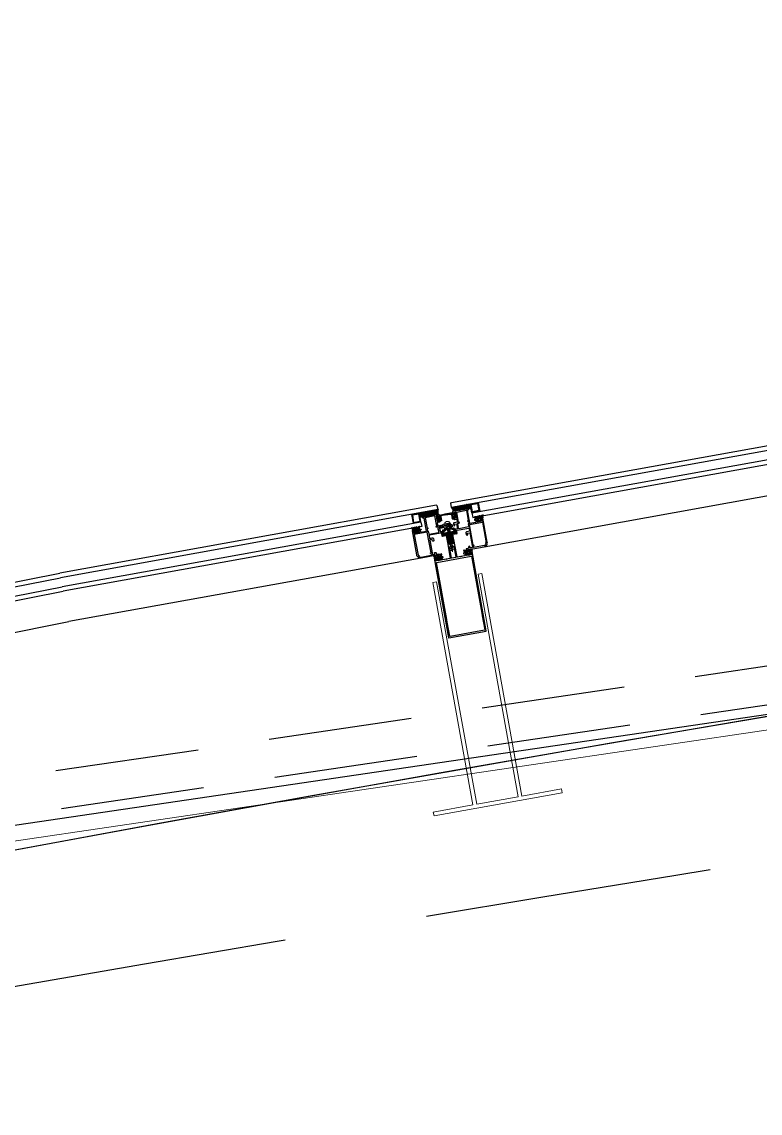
# Model space of a CAD drawing. Header units: millimetres. Extents: x 62878 to 70819, y -67946 to -61850.
# Drawn here: x 64661.7 to 64758.1, y -62025.9 to -61883.5 of the extents above; entities that cross this region are included whole.
import ezdxf

# ---------------------------------------------------------------- set-up
doc = ezdxf.new("R2010")
doc.units = ezdxf.units.MM
doc.linetypes.add('HIDDEN', pattern=[0.375, 0.25, -0.125])
doc.layers.add('alan hesabı1', color=7, linetype='Continuous', plot=False)
for name, color, linetype, lineweight in [('BA DÖŞ.-yeni', 11, 'Continuous', 30), ('Dog_dos_yeni', 63, 'Continuous', 5), ('DOGRAMA', 171, 'Continuous', 0), ('DUV.ALÇ.-yeni', 20, 'Continuous', 25), ('GOR-2', 152, 'Continuous', 20)]:
    doc.layers.add(name, color=color, linetype=linetype, lineweight=lineweight)
pattern_1 = [(325.21586, (64611.24803, -61980.35732), (-0.09056469, -0.13038251), [])]
pattern_2 = [(235.21586, (64827.69475, -61941.35054), (0.13038251, -0.09056469), [])]

# ---------------------------------------------------------------- blocks, each defined once
blk = doc.blocks.new('a2we')
at = {"lineweight": 5, "ltscale": 0.5}
for p, q in [((-198.1, -420.1), (-197.1, -419.7)), ((-194.9, -421.4), (-198.1, -420.1)), ((-193.9, -421), (-198.1, -420.1)), ((-198.1, -422.7), (-197.1, -422.3)), ((-194.9, -424), (-198.1, -422.7)), ((-193.9, -423.6), (-198.1, -422.7)), ((-198.1, -425.2), (-197.1, -424.9)), ((-194.9, -426.5), (-198.1, -425.2)), ((-193.9, -426.1), (-198.1, -425.2)), ((-198.1, -427.7), (-197.1, -427.3)), ((-197.6, -417.6), (-196.6, -417.2)), ((-194.2, -418.3), (-197.6, -417.6)), ((-195.2, -418.6), (-197.6, -417.6)), ((-196.9, -417.9), (-197.1, -418.3)), ((-197.1, -419.7), (-197.1, -418.4)), ((-197.1, -419.7), (-193.9, -421)), ((-197.1, -419.7), (-193.9, -421)), ((-197.1, -422.3), (-197.1, -420.5)), ((-197.1, -422.3), (-193.9, -423.6)), ((-197.1, -422.3), (-193.9, -423.6)), ((-197.1, -424.9), (-197.1, -423.1)), ((-197.1, -424.9), (-193.9, -426.1)), ((-197.1, -424.9), (-193.9, -426.1)), ((-197.1, -427.3), (-197.1, -425.6)), ((-197.1, -427.3), (-193.9, -428.6)), ((-197.1, -427.3), (-193.9, -428.6)), ((-196, -415.3), (-196.6, -417.2)), ((-196.6, -417.2), (-194.2, -418.3)), ((-196, -415.3), (-195.5, -417.7)), ((-194.2, -418.3), (-195.2, -418.6)), ((-195.2, -418.6), (-194.9, -419.3)), ((-194.9, -420.6), (-194.9, -419.4)), ((-193.9, -421), (-194.9, -421.4)), ((-194.9, -423.2), (-194.9, -421.4)), ((-193.9, -423.6), (-194.9, -424)), ((-194.9, -425.7), (-194.9, -424)), ((-193.9, -426.1), (-194.9, -426.5)), ((-194.9, -428.2), (-194.9, -426.5)), ((-194.9, -429), (-198.1, -427.7)), ((-193.9, -428.6), (-198.1, -427.7)), ((-198.1, -429.9), (-197.1, -429.6)), ((-194.9, -431.2), (-198.1, -429.9)), ((-193.9, -430.9), (-198.1, -429.9)), ((-198.1, -432.2), (-197.1, -431.8)), ((-194.9, -433.5), (-198.1, -432.2)), ((-193.9, -433.1), (-198.1, -432.2)), ((-198.1, -434.4), (-197.1, -434.1)), ((-194.9, -435.7), (-198.1, -434.4)), ((-193.9, -435.4), (-198.1, -434.4)), ((-198.1, -436.7), (-197.1, -436.4)), ((-194.9, -438), (-198.1, -436.7)), ((-193.9, -437.7), (-198.1, -436.7)), ((-198.1, -439), (-197.1, -438.7)), ((-194.9, -440.3), (-198.1, -439)), ((-193.9, -440), (-198.1, -439)), ((-198.1, -441.3), (-197.1, -441)), ((-194.9, -442.6), (-198.1, -441.3)), ((-193.9, -442.3), (-198.1, -441.3)), ((-197.1, -429.6), (-197.1, -428)), ((-197.1, -429.6), (-193.9, -430.9)), ((-197.1, -429.6), (-193.9, -430.9)), ((-197.1, -431.8), (-197.1, -430.3)), ((-197.1, -431.8), (-193.9, -433.1)), ((-197.1, -431.8), (-193.9, -433.1)), ((-197.1, -434.1), (-197.1, -432.5)), ((-197.1, -434.1), (-193.9, -435.4)), ((-197.1, -434.1), (-193.9, -435.4)), ((-197.1, -436.4), (-197.1, -434.8)), ((-197.1, -436.4), (-193.9, -437.7)), ((-197.1, -436.4), (-193.9, -437.7)), ((-197.1, -438.7), (-197.1, -437.1)), ((-197.1, -438.7), (-193.9, -440)), ((-197.1, -438.7), (-193.9, -440)), ((-197.1, -441), (-197.1, -439.4)), ((-197.1, -441), (-193.9, -442.3)), ((-193.9, -428.6), (-194.9, -429)), ((-194.9, -430.5), (-194.9, -429)), ((-193.9, -430.9), (-194.9, -431.2)), ((-194.9, -432.7), (-194.9, -431.2)), ((-193.9, -433.1), (-194.9, -433.5)), ((-194.9, -435), (-194.9, -433.5)), ((-193.9, -435.4), (-194.9, -435.7)), ((-194.9, -437.3), (-194.9, -435.7)), ((-193.9, -437.7), (-194.9, -438)), ((-194.9, -439.6), (-194.9, -438)), ((-193.9, -440), (-194.9, -440.3)), ((-194.9, -441.8), (-194.9, -440.3)), ((-192.8, -453.3), (-199.2, -453.3)), ((-199.2, -454.6), (-199.2, -453.3)), ((-198.1, -443.6), (-197.1, -443.3)), ((-194.9, -444.9), (-198.1, -443.6)), ((-193.9, -444.6), (-198.1, -443.6)), ((-198.1, -445.9), (-197.1, -445.6)), ((-193.9, -446.9), (-198.1, -445.9)), ((-194.9, -447.2), (-198.1, -445.9)), ((-197.1, -447.9), (-198.1, -448.2)), ((-194.9, -449.5), (-198.1, -448.2)), ((-198.1, -448.2), (-193.9, -449.2)), ((-198.1, -450.5), (-197.1, -450.2)), ((-194.9, -451.8), (-198.1, -450.5)), ((-193.9, -451.5), (-198.1, -450.5)), ((-197.1, -443.3), (-197.1, -441.7)), ((-197.1, -443.3), (-193.9, -444.6)), ((-197.1, -445.6), (-197.1, -444)), ((-197.1, -445.6), (-193.9, -446.9)), ((-197.1, -445.6), (-193.9, -446.9)), ((-197.1, -447.9), (-197.1, -446.3)), ((-193.9, -449.2), (-197.1, -447.9)), ((-197.1, -450.2), (-197.1, -448.6)), ((-197.1, -450.2), (-193.9, -451.5)), ((-197.1, -453.3), (-197.1, -450.9)), ((-193.9, -442.3), (-194.9, -442.6)), ((-194.9, -444.1), (-194.9, -442.6)), ((-193.9, -444.6), (-194.9, -444.9)), ((-194.9, -446.4), (-194.9, -444.9)), ((-193.9, -446.9), (-194.9, -447.2)), ((-194.9, -448.7), (-194.9, -447.2)), ((-193.9, -449.2), (-194.9, -449.5)), ((-194.9, -451), (-194.9, -449.5)), ((-193.9, -451.5), (-194.9, -451.8)), ((-194.9, -453.3), (-194.9, -451.8)), ((-192.8, -454.6), (-192.8, -453.3))]:
    blk.add_line(p, q, dxfattribs=at)
blk.add_lwpolyline([(-196.5, -455.7), (-196.1, -455.4), (-195.9, -455.4), (-195.6, -455.7)], dxfattribs=at)
for centre, radius, start, end in [((-196.9, -418.4), 0.2, 155.3251, 180), ((-195.1, -419.4), 0.2, 0, 19.1116), ((-195.7, -449.5), 6.19, 234.7573, 262.4905), ((-196.4, -449.5), 6.19, 277.5095, 305.2427)]:
    blk.add_arc(centre, radius, start, end, dxfattribs=at)

msp = doc.modelspace()

# ---------------------------------------------------------------- hatches: boundary and pattern name
at = {"layer": 'DOGRAMA', "lineweight": -2}
h = msp.add_hatch(dxfattribs=at)
h.set_pattern_fill('AR-HBONE', color=256, scale=0.03, angle=680.4702, style=0)
h.set_pattern_definition([(235.21586, (64730.81543, -61981.47637), (0.0300985, -0.1670152), [0.36, -0.12]), (325.21586, (64730.74697, -61981.57492), (0.0300985, -0.1670152), [0.36, -0.12])])
h.paths.add_polyline_path([(64720.16, -61947), (64720.4, -61946.96), (64720.3, -61946.37), (64719.53, -61946.5), (64719.64, -61947.09)])
h = msp.add_hatch(dxfattribs=at)
h.set_pattern_fill('AR-HBONE', color=256, scale=0.03, angle=680.4702, style=0)
h.set_pattern_definition([(325.21586, (64716.04012, -61984.13909), (0.0300985, -0.1670152), [0.36, -0.12]), (235.21586, (64716.13868, -61984.20754), (0.0300985, -0.1670152), [0.36, -0.12])])
h.paths.add_polyline_path([(64713.99, -61948.11), (64713.75, -61948.16), (64713.64, -61947.57), (64714.4, -61947.43), (64714.51, -61948.02)])
h = msp.add_hatch(dxfattribs=at)
h.set_pattern_fill('ANSI31', color=256, scale=0.04, angle=680.4702, style=0)
h.set_pattern_definition([(235.21586, (64847.67293, -61937.75019), (0.10430601, -0.07245175), [])])
h.paths.add_polyline_path([(64714.78, -61947.94, -0.414214), (64714.81, -61947.97), (64716.09, -61947.73, -0.153231), (64716.08, -61947.13), (64714.68, -61947.38)])
h.paths.add_polyline_path([(64714.51, -61948.02), (64714.75, -61947.97, -0.414214), (64714.78, -61947.94), (64714.68, -61947.38), (64714.4, -61947.43)])
h = msp.add_hatch(dxfattribs=at)
h.set_pattern_fill('ANSI31', color=256, scale=0.05, angle=680.4702, style=0)
h.set_pattern_definition(pattern_1)
edge = h.paths.add_edge_path(flags=16)
edge.add_arc((64716.71, -61948.17), 0.668, 183.3402, 197.0915, ccw=False)
edge.add_line((64716.04, -61948.21), (64716.32, -61948.16))
edge.add_line((64716.32, -61948.16), (64716.35, -61948.31))
edge.add_line((64716.35, -61948.31), (64716.07, -61948.36))
edge = h.paths.add_edge_path()
edge.add_line((64716.48, -61948.61), (64716.37, -61948.63))
edge.add_line((64716.37, -61948.63), (64716.33, -61948.4))
edge.add_line((64716.33, -61948.4), (64716.15, -61948.43))
edge.add_line((64716.15, -61948.43), (64716.17, -61948.55))
edge.add_line((64716.17, -61948.55), (64716.07, -61948.57))
edge.add_arc((64716.36, -61948.23), 0.442, 150.9082, 229.5235, ccw=False)
edge.add_line((64715.97, -61948.02), (64716.07, -61948))
edge.add_line((64716.07, -61948), (64716.09, -61948.12))
edge.add_line((64716.09, -61948.12), (64716.28, -61948.08))
edge.add_line((64716.28, -61948.08), (64716.23, -61947.85))
edge.add_line((64716.23, -61947.85), (64717.21, -61947.66))
edge.add_arc((64717.22, -61947.71), 0.05, -73.0743, 100.2159, ccw=False)
edge.add_line((64717.24, -61947.76), (64716.51, -61947.94))
edge.add_arc((64716.53, -61948.04), 0.1, 103.7906, 190.2159)
edge.add_line((64716.43, -61948.06), (64716.52, -61948.56))
edge.add_arc((64716.47, -61948.56), 0.05, -79.7841, 10.2159, ccw=False)
h = msp.add_hatch(dxfattribs=at)
h.set_pattern_fill('ANSI31', color=256, scale=0.05, angle=680.4702, style=0)
h.set_pattern_definition(pattern_2)
edge = h.paths.add_edge_path(flags=16)
edge.add_arc((64717.63, -61948), 0.668, 3.3402, 17.0915)
edge.add_line((64718.27, -61947.8), (64717.99, -61947.85))
edge.add_line((64717.99, -61947.85), (64718.02, -61948.01))
edge.add_line((64718.02, -61948.01), (64718.3, -61947.96))
edge = h.paths.add_edge_path()
edge.add_line((64718, -61948.34), (64718.11, -61948.32))
edge.add_line((64718.11, -61948.32), (64718.06, -61948.08))
edge.add_line((64718.06, -61948.08), (64718.25, -61948.05))
edge.add_line((64718.25, -61948.05), (64718.27, -61948.17))
edge.add_line((64718.27, -61948.17), (64718.37, -61948.15))
edge.add_arc((64717.98, -61947.94), 0.442, 330.9082, 409.5235)
edge.add_line((64718.27, -61947.6), (64718.17, -61947.62))
edge.add_line((64718.17, -61947.62), (64718.19, -61947.74))
edge.add_line((64718.19, -61947.74), (64718.01, -61947.77))
edge.add_line((64718.01, -61947.77), (64717.97, -61947.53))
edge.add_line((64717.97, -61947.53), (64716.98, -61947.7))
edge.add_arc((64716.99, -61947.75), 0.05, 100.2159, 273.506)
edge.add_line((64716.99, -61947.8), (64717.74, -61947.72))
edge.add_arc((64717.75, -61947.82), 0.1, 10.2159, 96.6411, ccw=False)
edge.add_line((64717.85, -61947.8), (64717.94, -61948.3))
edge.add_arc((64717.99, -61948.29), 0.05, 190.2159, 280.2159)
h = msp.add_hatch(dxfattribs=at)
h.set_pattern_fill('ANSI31', color=256, scale=0.04, angle=680.4702, style=0)
h.set_pattern_definition([(325.21586, (64591.26985, -61983.95767), (-0.07245175, -0.10430601), [])])
h.paths.add_polyline_path([(64719.36, -61947.12, 0.414214), (64719.34, -61947.15), (64718.06, -61947.38, 0.153231), (64717.85, -61946.81), (64719.26, -61946.55)])
h.paths.add_polyline_path([(64719.64, -61947.09), (64719.4, -61947.14, 0.414214), (64719.36, -61947.12), (64719.26, -61946.55), (64719.53, -61946.5)])
h = msp.add_hatch(dxfattribs=at)
h.set_pattern_fill('ANSI31', color=256, scale=0.05, angle=680.4702, style=0)
h.set_pattern_definition(pattern_2)
edge = h.paths.add_edge_path(flags=16)
edge.add_arc((64721.43, -61948.13), 0.4, 268.6789, 291.7528, ccw=False)
edge.add_line((64721.42, -61948.53), (64721.37, -61948.29))
edge.add_line((64721.37, -61948.29), (64721.53, -61948.26))
edge.add_line((64721.53, -61948.26), (64721.57, -61948.51))
edge = h.paths.add_edge_path()
edge.add_arc((64721.43, -61948.13), 0.5, 243.346, 317.0858, ccw=False)
edge.add_line((64721.2, -61948.58), (64721.18, -61948.48))
edge.add_line((64721.18, -61948.48), (64721.3, -61948.46))
edge.add_line((64721.3, -61948.46), (64721.29, -61948.4))
edge.add_arc((64721.19, -61948.42), 0.1, 10.2159, 100.2159)
edge.add_line((64721.18, -61948.32), (64720.96, -61948.36))
edge.add_line((64720.96, -61948.36), (64720.93, -61948.18))
edge.add_line((64720.93, -61948.18), (64720.97, -61948.18))
edge.add_arc((64720.98, -61948.24), 0.065, 31.8065, 100.2159, ccw=False)
edge.add_arc((64721.06, -61948.19), 0.0327, 211.8065, 405.6461)
edge.add_arc((64720.97, -61948.33), 0.199, 54.2996, 104.5655)
edge.add_arc((64720.91, -61948.09), 0.05, 101.188, 278.7013, ccw=False)
edge.add_arc((64720.96, -61948.35), 0.323, 61.8302, 101.1565, ccw=False)
edge.add_arc((64721.12, -61948.05), 0.02, 241.8302, 310.2159)
edge.add_line((64721.14, -61948.07), (64721.31, -61947.92))
edge.add_arc((64721.32, -61947.94), 0.015, -29.7841, 130.2159, ccw=False)
edge.add_line((64721.33, -61947.94), (64721.27, -61948.05))
edge.add_arc((64721.28, -61948.06), 0.02, 150.2159, 310.2159)
edge.add_line((64721.3, -61948.07), (64721.52, -61947.88))
edge.add_arc((64721.53, -61947.9), 0.015, -29.7841, 130.2159, ccw=False)
edge.add_line((64721.54, -61947.9), (64721.48, -61948.01))
edge.add_arc((64721.5, -61948.02), 0.02, 150.2159, 310.2159)
edge.add_line((64721.51, -61948.04), (64721.74, -61947.85))
edge.add_arc((64721.75, -61947.86), 0.015, -29.7841, 130.2159, ccw=False)
edge.add_line((64721.76, -61947.86), (64721.7, -61947.97))
edge.add_arc((64721.72, -61947.98), 0.02, 150.2159, 310.2159)
edge.add_line((64721.73, -61948), (64721.95, -61947.81))
edge.add_arc((64721.96, -61947.82), 0.015, -29.7841, 130.2159, ccw=False)
edge.add_line((64721.98, -61947.83), (64721.92, -61947.93))
edge.add_arc((64722.01, -61947.97), 0.1, 150.2159, 190.2159)
edge.add_line((64721.91, -61947.99), (64721.94, -61948.18))
edge.add_line((64721.94, -61948.18), (64721.73, -61948.22))
edge.add_arc((64721.74, -61948.32), 0.1, 100.2159, 190.2159)
edge.add_line((64721.65, -61948.34), (64721.66, -61948.4))
edge.add_line((64721.66, -61948.4), (64721.77, -61948.38))
edge.add_line((64721.77, -61948.38), (64721.79, -61948.47))
h = msp.add_hatch(dxfattribs=at)
h.set_pattern_fill('ANSI31', color=256, scale=0.05, angle=680.4702, style=0)
h.set_pattern_definition(pattern_1)
edge = h.paths.add_edge_path(flags=16)
edge.add_arc((64713.2, -61949.62), 0.4, 268.6789, 291.7528)
edge.add_line((64713.35, -61949.99), (64713.3, -61949.74))
edge.add_line((64713.3, -61949.74), (64713.15, -61949.77))
edge.add_line((64713.15, -61949.77), (64713.19, -61950.02))
edge = h.paths.add_edge_path()
edge.add_arc((64713.2, -61949.62), 0.5, 243.346, 317.0858)
edge.add_line((64713.57, -61949.96), (64713.55, -61949.86))
edge.add_line((64713.55, -61949.86), (64713.43, -61949.88))
edge.add_line((64713.43, -61949.88), (64713.42, -61949.82))
edge.add_arc((64713.52, -61949.8), 0.1, 100.2159, 190.2159, ccw=False)
edge.add_line((64713.5, -61949.7), (64713.72, -61949.67))
edge.add_line((64713.72, -61949.67), (64713.68, -61949.49))
edge.add_line((64713.68, -61949.49), (64713.65, -61949.5))
edge.add_arc((64713.66, -61949.56), 0.065, 100.2159, 168.6252)
edge.add_arc((64713.56, -61949.54), 0.0327, 154.7856, 348.6252, ccw=False)
edge.add_arc((64713.7, -61949.64), 0.199, 95.8662, 146.1321, ccw=False)
edge.add_arc((64713.67, -61949.39), 0.05, 281.7305, 459.2437)
edge.add_arc((64713.71, -61949.66), 0.323, 99.2752, 138.6015)
edge.add_arc((64713.45, -61949.43), 0.02, 250.2159, 318.6015, ccw=False)
edge.add_line((64713.45, -61949.45), (64713.24, -61949.38))
edge.add_arc((64713.23, -61949.39), 0.015, 70.2159, 230.2159)
edge.add_line((64713.22, -61949.4), (64713.32, -61949.48))
edge.add_arc((64713.31, -61949.5), 0.02, -109.7841, 50.2159, ccw=False)
edge.add_line((64713.3, -61949.52), (64713.02, -61949.42))
edge.add_arc((64713.02, -61949.43), 0.015, 70.2159, 230.2159)
edge.add_line((64713.01, -61949.44), (64713.1, -61949.52))
edge.add_arc((64713.09, -61949.54), 0.02, -109.7841, 50.2159, ccw=False)
edge.add_line((64713.08, -61949.56), (64712.81, -61949.46))
edge.add_arc((64712.8, -61949.47), 0.015, 70.2159, 230.2159)
edge.add_line((64712.79, -61949.48), (64712.89, -61949.56))
edge.add_arc((64712.87, -61949.58), 0.02, -109.7841, 50.2159, ccw=False)
edge.add_line((64712.87, -61949.59), (64712.59, -61949.49))
edge.add_arc((64712.58, -61949.51), 0.015, 70.2159, 230.2159)
edge.add_line((64712.57, -61949.52), (64712.66, -61949.59))
edge.add_arc((64712.6, -61949.67), 0.1, 10.2159, 50.2159, ccw=False)
edge.add_line((64712.7, -61949.65), (64712.73, -61949.84))
edge.add_line((64712.73, -61949.84), (64712.95, -61949.8))
edge.add_arc((64712.97, -61949.9), 0.1, 10.2159, 100.2159, ccw=False)
edge.add_line((64713.06, -61949.88), (64713.08, -61949.94))
edge.add_line((64713.08, -61949.94), (64712.96, -61949.97))
edge.add_line((64712.96, -61949.97), (64712.97, -61950.06))
h = msp.add_hatch(dxfattribs=at)
h.set_pattern_fill('ANSI31', color=256, scale=0.05, angle=680.4702, style=0)
h.set_pattern_definition(pattern_1)
edge = h.paths.add_edge_path(flags=16)
edge.add_arc((64717.72, -61951.29), 0.05, 190.2159, 280.2159)
edge.add_line((64717.73, -61951.34), (64717.79, -61951.33))
edge.add_arc((64717.78, -61951.28), 0.05, 280.2159, 370.2159)
edge.add_line((64717.83, -61951.27), (64717.79, -61951.05))
edge.add_line((64717.79, -61951.05), (64717.63, -61951.08))
edge.add_line((64717.63, -61951.08), (64717.67, -61951.3))
h.paths.add_polyline_path([(64717.6, -61950.93), (64717.76, -61950.9), (64717.71, -61950.63), (64717.55, -61950.66)], flags=16)
edge = h.paths.add_edge_path()
edge.add_arc((64717.83, -61951.26), 0.2, 299.6496, 370.2159)
edge.add_line((64718.03, -61951.22), (64718.02, -61951.17))
edge.add_line((64718.02, -61951.17), (64717.96, -61951.18))
edge.add_line((64717.96, -61951.18), (64717.94, -61951.05))
edge.add_line((64717.94, -61951.05), (64717.96, -61951.02))
edge.add_arc((64717.88, -61950.96), 0.1, 325.2159, 370.2159)
edge.add_line((64717.98, -61950.94), (64717.96, -61950.81))
edge.add_line((64717.96, -61950.81), (64717.9, -61950.82))
edge.add_line((64717.9, -61950.82), (64717.87, -61950.7))
edge.add_line((64717.87, -61950.7), (64717.96, -61950.57))
edge.add_line((64717.96, -61950.57), (64718.07, -61950.55))
edge.add_line((64718.07, -61950.55), (64718.03, -61950.3))
edge.add_line((64718.03, -61950.3), (64718.08, -61950.34))
edge.add_line((64718.08, -61950.34), (64718.58, -61950.25))
edge.add_line((64718.58, -61950.25), (64718.52, -61949.93))
edge.add_arc((64718.22, -61949.98), 0.3, 10.2159, 70.2159)
edge.add_line((64718.33, -61949.7), (64717.86, -61949.54))
edge.add_arc((64717.85, -61949.56), 0.03, 70.2159, 160.2159)
edge.add_line((64717.82, -61949.55), (64717.8, -61949.61))
edge.add_arc((64717.83, -61949.62), 0.03, 160.2159, 250.2159)
edge.add_line((64717.82, -61949.65), (64718.19, -61949.78))
edge.add_arc((64718.12, -61949.97), 0.2, 8.2963, 70.2159, ccw=False)
edge.add_arc((64718.22, -61949.96), 0.1, -139.7841, 12.9307, ccw=False)
edge.add_arc((64718.07, -61950.09), 0.1, 40.2159, 100.2159)
edge.add_line((64718.05, -61949.99), (64717.73, -61950.05))
edge.add_arc((64717.72, -61950), 0.05, 190.2159, 280.2159, ccw=False)
edge.add_line((64717.67, -61950.01), (64717.66, -61949.96))
edge.add_arc((64717.61, -61949.97), 0.05, 10.2159, 100.2159)
edge.add_line((64717.6, -61949.92), (64717.41, -61949.96))
edge.add_arc((64717.41, -61950.01), 0.05, 100.2159, 190.2159)
edge.add_line((64717.37, -61950.01), (64717.37, -61950.06))
edge.add_arc((64717.33, -61950.07), 0.05, -79.7841, 10.2159, ccw=False)
edge.add_line((64717.33, -61950.12), (64717.01, -61950.18))
edge.add_arc((64717.03, -61950.28), 0.1, 100.2159, 160.2159)
edge.add_arc((64716.84, -61950.21), 0.1, 187.501, 340.2159, ccw=False)
edge.add_arc((64716.94, -61950.18), 0.2, 130.2159, 192.1355, ccw=False)
edge.add_line((64716.81, -61950.03), (64717.1, -61949.78))
edge.add_arc((64717.09, -61949.76), 0.03, 310.2159, 400.2159)
edge.add_line((64717.11, -61949.74), (64717.07, -61949.69))
edge.add_arc((64717.05, -61949.71), 0.03, 40.2159, 130.2159)
edge.add_line((64717.03, -61949.69), (64716.65, -61950))
edge.add_arc((64716.85, -61950.23), 0.3, 130.2159, 190.2159)
edge.add_line((64716.55, -61950.29), (64716.61, -61950.61))
edge.add_line((64716.61, -61950.61), (64717.1, -61950.52))
edge.add_line((64717.1, -61950.52), (64717.14, -61950.46))
edge.add_line((64717.14, -61950.46), (64717.19, -61950.71))
edge.add_line((64717.19, -61950.71), (64717.29, -61950.69))
edge.add_line((64717.29, -61950.69), (64717.42, -61950.78))
edge.add_line((64717.42, -61950.78), (64717.44, -61950.9))
edge.add_line((64717.44, -61950.9), (64717.39, -61950.91))
edge.add_line((64717.39, -61950.91), (64717.41, -61951.04))
edge.add_arc((64717.51, -61951.03), 0.1, 190.2159, 235.2159)
edge.add_line((64717.45, -61951.11), (64717.49, -61951.13))
edge.add_line((64717.49, -61951.13), (64717.51, -61951.26))
edge.add_line((64717.51, -61951.26), (64717.45, -61951.27))
edge.add_line((64717.45, -61951.27), (64717.46, -61951.32))
edge.add_arc((64717.66, -61951.29), 0.2, 190.2159, 260.7821)
edge.add_arc((64717.7, -61951.02), 0.471, 260.7821, 299.6496)
h = msp.add_hatch(dxfattribs=at)
h.set_pattern_fill('ANSI31', color=256, scale=0.05, angle=680.4702, style=0)
h.set_pattern_definition(pattern_1)
edge = h.paths.add_edge_path()
edge.add_arc((64715.47, -61953.29), 0.1, 10.2159, 50.2159, ccw=False)
edge.add_line((64715.57, -61953.28), (64715.6, -61953.45))
edge.add_line((64715.6, -61953.45), (64715.81, -61953.41))
edge.add_arc((64715.83, -61953.51), 0.1, 10.2159, 100.2159, ccw=False)
edge.add_line((64715.93, -61953.49), (64715.94, -61953.55))
edge.add_line((64715.94, -61953.55), (64715.82, -61953.57))
edge.add_line((64715.82, -61953.57), (64715.84, -61953.67))
edge.add_arc((64716.06, -61953.22), 0.5, 243.346, 317.0858)
edge.add_line((64716.43, -61953.56), (64716.41, -61953.46))
edge.add_line((64716.41, -61953.46), (64716.29, -61953.48))
edge.add_line((64716.29, -61953.48), (64716.28, -61953.42))
edge.add_arc((64716.38, -61953.41), 0.1, 100.2159, 190.2159, ccw=False)
edge.add_line((64716.36, -61953.31), (64716.58, -61953.27))
edge.add_line((64716.58, -61953.27), (64716.55, -61953.11))
edge.add_line((64716.55, -61953.11), (64716.51, -61953.12))
edge.add_arc((64716.52, -61953.18), 0.065, 100.2159, 168.6252)
edge.add_arc((64716.43, -61953.16), 0.0327, 154.7856, 348.6252, ccw=False)
edge.add_arc((64716.62, -61953.25), 0.242, 109.9066, 155.4133, ccw=False)
edge.add_arc((64716.53, -61952.97), 0.05, 281.7305, 459.2437)
edge.add_arc((64716.65, -61953.27), 0.372, 110.0644, 146.7159)
edge.add_arc((64716.32, -61953.06), 0.02, 250.2159, 318.6015, ccw=False)
edge.add_line((64716.31, -61953.08), (64716.11, -61953))
edge.add_arc((64716.1, -61953.01), 0.015, 70.2159, 230.2159)
edge.add_line((64716.09, -61953.03), (64716.19, -61953.11))
edge.add_arc((64716.17, -61953.12), 0.02, -109.7841, 50.2159, ccw=False)
edge.add_line((64716.17, -61953.14), (64715.89, -61953.04))
edge.add_arc((64715.89, -61953.05), 0.015, 70.2159, 230.2159)
edge.add_line((64715.88, -61953.07), (64715.97, -61953.14))
edge.add_arc((64715.96, -61953.16), 0.02, -109.7841, 50.2159, ccw=False)
edge.add_line((64715.95, -61953.18), (64715.67, -61953.08))
edge.add_arc((64715.67, -61953.09), 0.015, 70.2159, 230.2159)
edge.add_line((64715.66, -61953.1), (64715.75, -61953.18))
edge.add_arc((64715.74, -61953.2), 0.02, -109.7841, 50.2159, ccw=False)
edge.add_line((64715.73, -61953.22), (64715.46, -61953.12))
edge.add_arc((64715.45, -61953.13), 0.015, 70.2159, 230.2159)
edge.add_line((64715.44, -61953.14), (64715.53, -61953.22))
edge = h.paths.add_edge_path(flags=16)
edge.add_line((64716.21, -61953.57), (64716.17, -61953.37))
edge.add_arc((64716.14, -61953.38), 0.03, 10.2159, 100.2159)
edge.add_line((64716.14, -61953.35), (64716.04, -61953.37))
edge.add_arc((64716.04, -61953.4), 0.03, 100.2159, 190.2159)
edge.add_line((64716.01, -61953.4), (64716.05, -61953.59))
edge.add_arc((64716.08, -61953.59), 0.03, 190.2159, 272.4494)
edge.add_arc((64716.06, -61953.22), 0.4, 272.4494, 287.9823)
edge.add_arc((64716.18, -61953.57), 0.03, 287.9823, 370.2159)
h = msp.add_hatch(dxfattribs=at)
h.set_pattern_fill('ANSI31', color=256, scale=0.05, angle=680.4702, style=0)
h.set_pattern_definition([(235.21586, (64827.69475, -61941.35054), (0.13038251, -0.09056469), [])])
edge = h.paths.add_edge_path()
edge.add_arc((64720.58, -61952.37), 0.1, 150.2159, 190.2159)
edge.add_line((64720.49, -61952.39), (64720.52, -61952.56))
edge.add_line((64720.52, -61952.56), (64720.3, -61952.6))
edge.add_arc((64720.32, -61952.7), 0.1, 100.2159, 190.2159)
edge.add_line((64720.22, -61952.71), (64720.23, -61952.77))
edge.add_line((64720.23, -61952.77), (64720.35, -61952.75))
edge.add_line((64720.35, -61952.75), (64720.37, -61952.85))
edge.add_arc((64720, -61952.51), 0.5, 243.346, 317.0858, ccw=False)
edge.add_line((64719.78, -61952.96), (64719.76, -61952.86))
edge.add_line((64719.76, -61952.86), (64719.88, -61952.84))
edge.add_line((64719.88, -61952.84), (64719.87, -61952.78))
edge.add_arc((64719.77, -61952.8), 0.1, 10.2159, 100.2159)
edge.add_line((64719.75, -61952.7), (64719.53, -61952.74))
edge.add_line((64719.53, -61952.74), (64719.5, -61952.58))
edge.add_line((64719.5, -61952.58), (64719.54, -61952.57))
edge.add_arc((64719.55, -61952.64), 0.065, 31.8065, 100.2159, ccw=False)
edge.add_arc((64719.64, -61952.59), 0.0327, 211.8065, 405.6461)
edge.add_arc((64719.49, -61952.73), 0.242, 45.0184, 90.5252)
edge.add_arc((64719.48, -61952.44), 0.05, 101.188, 278.7013, ccw=False)
edge.add_arc((64719.47, -61952.76), 0.372, 53.7158, 90.3674, ccw=False)
edge.add_arc((64719.7, -61952.45), 0.02, 241.8302, 310.2159)
edge.add_line((64719.71, -61952.46), (64719.88, -61952.32))
edge.add_arc((64719.89, -61952.33), 0.015, -29.7841, 130.2159, ccw=False)
edge.add_line((64719.91, -61952.34), (64719.84, -61952.45))
edge.add_arc((64719.86, -61952.46), 0.02, 150.2159, 310.2159)
edge.add_line((64719.87, -61952.47), (64720.1, -61952.28))
edge.add_arc((64720.11, -61952.29), 0.015, -29.7841, 130.2159, ccw=False)
edge.add_line((64720.12, -61952.3), (64720.06, -61952.41))
edge.add_arc((64720.08, -61952.42), 0.02, 150.2159, 310.2159)
edge.add_line((64720.09, -61952.43), (64720.32, -61952.24))
edge.add_arc((64720.33, -61952.25), 0.015, -29.7841, 130.2159, ccw=False)
edge.add_line((64720.34, -61952.26), (64720.28, -61952.37))
edge.add_arc((64720.29, -61952.38), 0.02, 150.2159, 310.2159)
edge.add_line((64720.31, -61952.39), (64720.53, -61952.2))
edge.add_arc((64720.54, -61952.21), 0.015, -29.7841, 130.2159, ccw=False)
edge.add_line((64720.55, -61952.22), (64720.5, -61952.32))
edge = h.paths.add_edge_path(flags=16)
edge.add_line((64719.99, -61952.89), (64719.95, -61952.69))
edge.add_arc((64719.98, -61952.69), 0.03, 100.2159, 190.2159, ccw=False)
edge.add_line((64719.98, -61952.66), (64720.07, -61952.64))
edge.add_arc((64720.08, -61952.67), 0.03, 10.2159, 100.2159, ccw=False)
edge.add_line((64720.11, -61952.66), (64720.14, -61952.86))
edge.add_arc((64720.11, -61952.86), 0.03, -72.0177, 10.2159, ccw=False)
edge.add_arc((64720, -61952.51), 0.4, 272.4494, 287.9823, ccw=False)
edge.add_arc((64720.02, -61952.88), 0.03, 190.2159, 272.4494, ccw=False)

# ---------------------------------------------------------------- linework, layer by layer
msp.add_lwpolyline([(68896.02, -63031.44), (69030.26, -63071.18), (69185.28, -62547.65), (68893, -62461.11, 1.044368), (68063.2, -62298.73, 0.204375), (63106.96, -62494.78, 0.353953), (62932.94, -62997.83), (63753.18, -65779.6), (64154.95, -67142.15), (65336.72, -66792.62), (65336.7, -66829.11), (65270.54, -66829.07, 0.626789), (65270.2, -67369.07), (65531.84, -67369.23, 0.926242), (66130.09, -67369.61), (66391.73, -67369.77, 0.626743), (66392.07, -66829.77), (66326.15, -66829.73), (66326.17, -66793.24), (67506.16, -67144.13), (68467.02, -63899.09), (68625.2, -63946.04), (68896.02, -63031.42)], format="xyb")
at = {"layer": 'alan hesabı1', "linetype": 'ByBlock'}
msp.add_lwpolyline([(64587.94, -62561.57), (64661.74, -62920.71), (64965, -62879.58), (64966.68, -62891.96), (65228.68, -62856.43), (65387.23, -62834.92), (65436.53, -62828.23), (65824.65, -62828.48), (65825.24, -61883.69), (65434.28, -61883.46), (65434.21, -62013.74), (65330.57, -62022.74), (65311.39, -61892.53), (64527.56, -62007.98)], dxfattribs=at)
at = {"layer": 'BA DÖŞ.-yeni', "linetype": 'HIDDEN', "ltscale": 150}
msp.add_arc((65815.04, -68607.15), 6697.94, 70.74616, 109.296847, dxfattribs=at)
at = {"layer": 'Dog_dos_yeni'}
msp.add_lwpolyline([(64715.56, -61987.09), (64732.29, -61984.08), (64732.2, -61983.58), (64727.04, -61984.52), (64721.81, -61955.48), (64721.31, -61955.57), (64726.55, -61984.6), (64721.13, -61985.58), (64715.9, -61956.55), (64715.41, -61956.64), (64720.64, -61985.67), (64715.47, -61986.6), (64715.56, -61987.09)], close=True, dxfattribs=at)
msp.add_lwpolyline([(64715.56, -61987.09), (64732.29, -61984.08), (64732.2, -61983.58), (64727.04, -61984.52), (64721.81, -61955.48), (64721.31, -61955.57), (64726.55, -61984.6), (64721.13, -61985.58), (64715.9, -61956.55), (64715.41, -61956.64), (64720.64, -61985.67), (64715.47, -61986.6), (64715.56, -61987.09)], close=True, dxfattribs=at)
at = {"layer": 'DOGRAMA', "lineweight": -2}
for p, q in [((64717.85, -61946.2), (64767.04, -61937.33)), ((64717.85, -61946.81), (64767.15, -61937.92)), ((64720.51, -61947.55), (64767.35, -61939.11)), ((64720.61, -61948.14), (64767.45, -61939.7)), ((64722.12, -61951.97), (64768.14, -61943.68)), ((64717.77, -61946.31), (64717.85, -61946.2)), ((64717.85, -61946.81), (64717.77, -61946.31)), ((64720.3, -61946.37), (64720.4, -61946.96)), ((64715.88, -61946.55), (64666.69, -61955.42)), ((64716.08, -61947.13), (64666.8, -61956.01)), ((64713.64, -61947.57), (64713.75, -61948.16)), ((64714.51, -61948.02), (64714.4, -61947.43)), ((64714.51, -61948.02), (64714.4, -61947.43)), ((64715.99, -61946.63), (64715.88, -61946.55)), ((64716.08, -61947.13), (64715.99, -61946.63)), ((64719.64, -61947.09), (64719.53, -61946.5)), ((64719.64, -61947.09), (64719.53, -61946.5)), ((64719.64, -61947.09), (64720.4, -61946.96)), ((64720.51, -61947.55), (64720.61, -61948.14)), ((64713.86, -61948.75), (64667.02, -61957.19)), ((64713.96, -61949.34), (64667.13, -61957.78)), ((64714.51, -61948.02), (64713.75, -61948.16)), ((64713.86, -61948.75), (64713.96, -61949.34)), ((64713.89, -61953.45), (64667.88, -61961.75)), ((64617.63, -61965.07), (64666.69, -61955.42)), ((64617.65, -61965.68), (64666.8, -61956.01)), ((64620.32, -61966.38), (64667.02, -61957.19)), ((64620.43, -61966.97), (64667.13, -61957.78)), ((64622, -61970.78), (64667.88, -61961.75))]:
    msp.add_line(p, q, dxfattribs=at)
msp.add_lwpolyline([(68355.73, -61957.86, 0.273736), (68066.91, -62277.72, 0.209295), (68023.71, -62283.85, 0.198368), (63201.05, -62451.11)], format="xyb", dxfattribs=at)
for points in [[(64720.3, -61946.39), (64721.33, -61946.2), (64721.54, -61947.34), (64720.5, -61947.53)], [(64720.41, -61946.47), (64721.25, -61946.32), (64721.42, -61947.26), (64720.59, -61947.41)], [(64713.65, -61947.59), (64712.61, -61947.77), (64712.82, -61948.91), (64713.85, -61948.73)], [(64713.57, -61947.7), (64712.73, -61947.85), (64712.9, -61948.8), (64713.74, -61948.65)], [(64717.6, -61950.93), (64717.76, -61950.9), (64717.71, -61950.63), (64717.55, -61950.66)], [(64717.76, -61950.9), (64717.6, -61950.93), (64717.55, -61950.66), (64717.71, -61950.63)]]:
    msp.add_lwpolyline(points, close=True, dxfattribs=at)
at = {"layer": 'DOGRAMA', "lineweight": -2, "ltscale": 0.5}
for points in [[(64713.02, -61949.93), (64712.89, -61949.96), (64712.94, -61950.2, 0.414214), (64713, -61950.24), (64713.61, -61950.13, 0.414214), (64713.65, -61950.07), (64713.6, -61949.83), (64713.47, -61949.85, -0.668097), (64713.45, -61949.81), (64713.49, -61949.74, -0.198962), (64713.52, -61949.72), (64713.77, -61949.68, -0.372839), (64713.88, -61949.74, -0.45685), (64713.86, -61949.78), (64713.74, -61949.8), (64713.78, -61950.04, 0.414214), (64713.84, -61950.08), (64714.55, -61949.95, 0.414214), (64714.57, -61949.92), (64714.27, -61948.24, 0.414214), (64714.24, -61948.22), (64714.15, -61948.24, -0.414214), (64714.11, -61948.21), (64714.1, -61948.12, -0.414214), (64714.12, -61948.09), (64716.16, -61947.72, -0.414214), (64716.19, -61947.75), (64716.24, -61947.97, -0.198962), (64716.23, -61948.01), (64716.15, -61948.08, -0.668048), (64716.1, -61948.07), (64716.07, -61947.89), (64715.87, -61947.93, 0.414214), (64715.83, -61947.98), (64715.95, -61948.64, 0.414214), (64716.01, -61948.68), (64716.2, -61948.65), (64716.17, -61948.47, -0.668048), (64716.22, -61948.44), (64716.31, -61948.48, -0.19911), (64716.33, -61948.51), (64716.35, -61948.62, -0.414214), (64716.24, -61948.78), (64716.03, -61948.82, 0.414214), (64715.99, -61948.88), (64716.05, -61949.18, 0.414214), (64716.11, -61949.23), (64716.45, -61949.16, -0.414214), (64716.62, -61949.28), (64716.65, -61949.45, -0.414214), (64716.61, -61949.51), (64716.54, -61949.52, -0.414214), (64716.51, -61949.51), (64716.48, -61949.33), (64716.23, -61949.37), (64716.35, -61950.03), (64716.75, -61949.96), (64716.73, -61949.86, -0.414214), (64716.77, -61949.81), (64716.82, -61949.8, -0.414214), (64716.88, -61949.84), (64716.89, -61949.92, -0.414214), (64716.73, -61950.15), (64714.94, -61950.47, 0.414214), (64714.91, -61950.51), (64714.98, -61950.87, 0.414214), (64715.01, -61950.89), (64715.33, -61950.83, -0.414214), (64715.5, -61950.95), (64715.53, -61951.13, -0.414214), (64715.45, -61951.25), (64715.43, -61951.25), (64715.39, -61951.26, -0.414214), (64715.35, -61951.24), (64715.32, -61951.05, 0.414214), (64715.28, -61951.02), (64715.05, -61951.07, 0.414214), (64715.02, -61951.1), (64715.19, -61952.01), (64715.16, -61952.05), (64715.2, -61952.07), (64715.36, -61952.98, 0.414214), (64715.39, -61953.01), (64715.63, -61952.96, 0.414214), (64715.66, -61952.93), (64715.63, -61952.77, -0.414214), (64715.65, -61952.74), (64715.7, -61952.73), (64715.72, -61952.72, -0.414214), (64715.84, -61952.8), (64715.86, -61952.95), (64716.18, -61952.89, -0.414214), (64716.21, -61952.91), (64716.22, -61952.93, -0.414214), (64716.13, -61953.05), (64713.89, -61953.45, -0.414214), (64713.31, -61953.05), (64712.74, -61949.89, -0.414214), (64712.76, -61949.86), (64712.93, -61949.83, -0.19911), (64712.97, -61949.84), (64713.04, -61949.88, -0.668097)], [(64721.7, -61948.37), (64721.83, -61948.35), (64721.87, -61948.59, -0.414214), (64721.83, -61948.65), (64721.22, -61948.76, -0.414214), (64721.17, -61948.72), (64721.12, -61948.47), (64721.25, -61948.45, 0.668097), (64721.26, -61948.4), (64721.2, -61948.35, 0.198962), (64721.16, -61948.34), (64720.91, -61948.39, 0.372839), (64720.83, -61948.49, 0.45685), (64720.87, -61948.52), (64720.98, -61948.5), (64721.03, -61948.73, -0.414214), (64720.99, -61948.79), (64720.28, -61948.92, -0.414214), (64720.24, -61948.9), (64719.94, -61947.22, -0.414214), (64719.97, -61947.19), (64720.05, -61947.17, 0.414214), (64720.08, -61947.14), (64720.06, -61947.05, 0.414214), (64720.03, -61947.02), (64717.99, -61947.39, 0.414214), (64717.97, -61947.43), (64718.01, -61947.65, 0.198962), (64718.03, -61947.68), (64718.12, -61947.72, 0.668048), (64718.17, -61947.69), (64718.13, -61947.52), (64718.33, -61947.48, -0.414214), (64718.39, -61947.52), (64718.51, -61948.18, -0.414214), (64718.47, -61948.24), (64718.27, -61948.28), (64718.24, -61948.1, 0.668048), (64718.19, -61948.09), (64718.11, -61948.16, 0.19911), (64718.1, -61948.19), (64718.12, -61948.3, 0.414214), (64718.29, -61948.42), (64718.49, -61948.38, -0.414214), (64718.55, -61948.42), (64718.61, -61948.72, -0.414214), (64718.57, -61948.78), (64718.22, -61948.84, 0.414214), (64718.1, -61949.02), (64718.13, -61949.19, 0.414214), (64718.19, -61949.23), (64718.27, -61949.21, 0.414214), (64718.28, -61949.19), (64718.25, -61949.01), (64718.5, -61948.97), (64718.62, -61949.63), (64718.22, -61949.7), (64718.21, -61949.6, 0.414214), (64718.15, -61949.56), (64718.1, -61949.57, 0.414214), (64718.06, -61949.63), (64718.07, -61949.7, 0.414214), (64718.3, -61949.87), (64720.1, -61949.54, -0.414214), (64720.13, -61949.57), (64720.19, -61949.93, -0.414214), (64720.17, -61949.96), (64719.86, -61950.02, 0.414214), (64719.73, -61950.19), (64719.77, -61950.37, 0.414214), (64719.88, -61950.45), (64719.9, -61950.45), (64719.95, -61950.44, 0.414214), (64719.98, -61950.4), (64719.94, -61950.22, -0.414214), (64719.97, -61950.18), (64720.2, -61950.14, -0.414214), (64720.24, -61950.16), (64720.4, -61951.07), (64720.44, -61951.1), (64720.41, -61951.13), (64720.58, -61952.04, -0.414214), (64720.55, -61952.08), (64720.32, -61952.12, -0.414214), (64720.28, -61952.1), (64720.25, -61951.94, 0.414214), (64720.22, -61951.91), (64720.17, -61951.92), (64720.15, -61951.93, 0.414214), (64720.07, -61952.04), (64720.09, -61952.18), (64719.78, -61952.24, 0.414214), (64719.75, -61952.28), (64719.76, -61952.3, 0.414214), (64719.87, -61952.38), (64722.12, -61951.97, 0.414214), (64722.52, -61951.39), (64721.95, -61948.23, 0.414214), (64721.92, -61948.21), (64721.75, -61948.24, 0.19911), (64721.72, -61948.26), (64721.67, -61948.33, 0.668097)], [(64716.69, -61949.51), (64716.53, -61949.54, -0.414214), (64716.5, -61949.51), (64716.47, -61949.37, 0.414214), (64716.44, -61949.35), (64716.3, -61949.37, 0.414214), (64716.26, -61949.43), (64716.35, -61949.96, 0.414214), (64716.41, -61950), (64716.68, -61949.95, 0.414214), (64716.72, -61949.89), (64716.7, -61949.81, -0.414214), (64716.74, -61949.75), (64717.13, -61949.68, -0.267949), (64717.22, -61949.72), (64717.37, -61949.89, 0.267949), (64717.4, -61949.9), (64717.59, -61949.86, 0.267949), (64717.62, -61949.84), (64717.71, -61949.59, -0.133822), (64717.74, -61949.55, 0.270236), (64717.81, -61949.36), (64717.74, -61949.01, 0.414214), (64717.63, -61948.93), (64717.36, -61948.98), (64717.34, -61949.01), (64717.3, -61948.99), (64716.74, -61949.09, 0.414214), (64716.66, -61949.21), (64716.71, -61949.47, -0.414214)], [(64717.45, -61949.74), (64717.48, -61949.73, 0.267949), (64717.5, -61949.71), (64717.59, -61949.47, -0.12216), (64717.62, -61949.43, 0.257961), (64717.65, -61949.33), (64717.61, -61949.14, 0.414214), (64717.56, -61949.1), (64716.92, -61949.21, 0.414214), (64716.84, -61949.33), (64716.86, -61949.48, 0.414214), (64716.98, -61949.56), (64717.19, -61949.52, -0.267949), (64717.28, -61949.55), (64717.43, -61949.73, 0.267949)], [(64717.48, -61949.73), (64717.45, -61949.74, -0.267949), (64717.43, -61949.73), (64717.26, -61949.53, 0.12216), (64717.22, -61949.5, -0.257961), (64717.16, -61949.42), (64717.12, -61949.23, -0.414214), (64717.16, -61949.17), (64717.8, -61949.05, -0.414214), (64717.92, -61949.13), (64717.94, -61949.28, -0.414214), (64717.86, -61949.4), (64717.66, -61949.43, 0.267949), (64717.58, -61949.5), (64717.5, -61949.71, -0.267949)], [(64716.75, -61953.35, 0.414214), (64716.63, -61953.27), (64716.38, -61953.31, 0.414214), (64716.3, -61953.43), (64716.31, -61953.45), (64716.46, -61953.42), (64716.5, -61953.67, -0.414214), (64716.46, -61953.72), (64716.19, -61953.77), (64716.17, -61953.81), (64716.13, -61953.78), (64715.87, -61953.83, -0.414214), (64715.81, -61953.79), (64715.77, -61953.54), (64715.91, -61953.52), (64715.91, -61953.5, 0.414214), (64715.79, -61953.42), (64715.63, -61953.45, 0.414214), (64715.6, -61953.48), (64717.47, -61963.85, 0.414214), (64717.51, -61963.88), (64722.37, -61963, 0.414214), (64722.39, -61962.97), (64720.52, -61952.59, 0.414214), (64720.49, -61952.57), (64720.32, -61952.6, 0.414214), (64720.24, -61952.72), (64720.24, -61952.74), (64720.39, -61952.71), (64720.44, -61952.96, -0.414214), (64720.4, -61953.01), (64720.13, -61953.06), (64720.11, -61953.1), (64720.07, -61953.07), (64719.81, -61953.12, -0.414214), (64719.75, -61953.08), (64719.7, -61952.83), (64719.85, -61952.81), (64719.85, -61952.79, 0.414214), (64719.73, -61952.71), (64719.48, -61952.75, 0.414214), (64719.4, -61952.87), (64719.41, -61952.89), (64719.56, -61952.86), (64719.6, -61953.11, -0.414214), (64719.56, -61953.17), (64719.12, -61953.24), (64719.1, -61953.28), (64719.06, -61953.25), (64718.62, -61953.33, -0.414214), (64718.57, -61953.29), (64718.25, -61951.52), (64718.21, -61951.5), (64718.24, -61951.46), (64718.08, -61950.62, 0.414214), (64718.03, -61950.58), (64718, -61950.58, 0.198912), (64717.96, -61950.6), (64717.91, -61950.68, 0.198912), (64717.9, -61950.72), (64717.91, -61950.8), (64717.94, -61950.79, -0.414214), (64717.98, -61950.82), (64718.01, -61950.99), (64717.97, -61951.04, 0.198912), (64717.96, -61951.08), (64717.98, -61951.15), (64718.01, -61951.15, -0.414214), (64718.04, -61951.17), (64718.07, -61951.34), (64718.04, -61951.39, 0.198912), (64718.03, -61951.43), (64718.05, -61951.56, -0.414214), (64718.03, -61951.59), (64717.59, -61951.67, -0.414214), (64717.56, -61951.65), (64717.54, -61951.52, 0.198912), (64717.51, -61951.49), (64717.46, -61951.45), (64717.43, -61951.28, -0.414214), (64717.46, -61951.25), (64717.49, -61951.24), (64717.47, -61951.16, 0.198912), (64717.45, -61951.13), (64717.4, -61951.1), (64717.37, -61950.93, -0.414214), (64717.39, -61950.89), (64717.42, -61950.89), (64717.41, -61950.81, 0.198912), (64717.39, -61950.78), (64717.3, -61950.72, 0.198912), (64717.27, -61950.71), (64717.24, -61950.72, 0.414214), (64717.2, -61950.78), (64717.35, -61951.62), (64717.39, -61951.65), (64717.36, -61951.68), (64717.68, -61953.45, -0.414214), (64717.64, -61953.51), (64717.2, -61953.59), (64717.18, -61953.62), (64717.14, -61953.6), (64716.71, -61953.68, -0.414214), (64716.65, -61953.64), (64716.6, -61953.39), (64716.75, -61953.37)], [(64721.79, -61960.64), (64721.85, -61960.98), (64722.18, -61962.82, -0.414214), (64722.16, -61962.86), (64717.65, -61963.67, -0.414214), (64717.62, -61963.65), (64717.29, -61961.81), (64717.22, -61961.46), (64715.89, -61954.04, -0.414214), (64715.91, -61954.01), (64720.42, -61953.19, -0.414214), (64720.45, -61953.22)]]:
    msp.add_lwpolyline(points, format="xyb", close=True, dxfattribs=at)
at = {"layer": 'DOGRAMA', "lineweight": -2}
for points in [[(64716.48, -61948.61), (64716.37, -61948.63), (64716.33, -61948.4), (64716.15, -61948.43), (64716.17, -61948.55), (64716.07, -61948.57, -0.357143), (64715.97, -61948.02), (64716.07, -61948), (64716.09, -61948.12), (64716.28, -61948.08), (64716.23, -61947.85), (64717.21, -61947.66, -0.943095), (64717.24, -61947.76), (64716.51, -61947.94, 0.396056), (64716.43, -61948.06), (64716.52, -61948.56, -0.414214)], [(64718, -61948.34), (64718.11, -61948.32), (64718.06, -61948.08), (64718.25, -61948.05), (64718.27, -61948.17), (64718.37, -61948.15, 0.357143), (64718.27, -61947.6), (64718.17, -61947.62), (64718.19, -61947.74), (64718.01, -61947.77), (64717.97, -61947.53), (64716.98, -61947.7, 0.943095), (64716.99, -61947.8), (64717.74, -61947.72, -0.396056), (64717.85, -61947.8), (64717.94, -61948.3, 0.414214)], [(64718.3, -61947.96, 0.060074), (64718.27, -61947.8), (64717.99, -61947.85), (64718.02, -61948.01)], [(64721.79, -61948.47, -0.333333), (64721.2, -61948.58), (64721.18, -61948.48), (64721.3, -61948.46), (64721.29, -61948.4, 0.414214), (64721.18, -61948.32), (64720.96, -61948.36), (64720.93, -61948.18), (64720.97, -61948.18, -0.307685), (64721.03, -61948.21, 1.128702), (64721.08, -61948.17, 0.222912), (64720.92, -61948.13, -0.978531), (64720.9, -61948.04, -0.173298), (64721.12, -61948.07, 0.307572), (64721.14, -61948.07), (64721.31, -61947.92, -0.8391), (64721.33, -61947.94), (64721.27, -61948.05, 0.8391), (64721.3, -61948.07), (64721.52, -61947.88, -0.8391), (64721.54, -61947.9), (64721.48, -61948.01, 0.8391), (64721.51, -61948.04), (64721.74, -61947.85, -0.8391), (64721.76, -61947.86), (64721.7, -61947.97, 0.8391), (64721.73, -61948), (64721.95, -61947.81, -0.8391), (64721.98, -61947.83), (64721.92, -61947.93, 0.176327), (64721.91, -61947.99), (64721.94, -61948.18), (64721.73, -61948.22, 0.414214), (64721.65, -61948.34), (64721.66, -61948.4), (64721.77, -61948.38)], [(64712.97, -61950.06, 0.333333), (64713.57, -61949.96), (64713.55, -61949.86), (64713.43, -61949.88), (64713.42, -61949.82, -0.414214), (64713.5, -61949.7), (64713.72, -61949.67), (64713.68, -61949.49), (64713.65, -61949.5, 0.307685), (64713.59, -61949.55, -1.128702), (64713.53, -61949.53, -0.222912), (64713.68, -61949.44, 0.978531), (64713.66, -61949.34, 0.173298), (64713.47, -61949.45, -0.307572), (64713.45, -61949.45), (64713.24, -61949.38, 0.8391), (64713.22, -61949.4), (64713.32, -61949.48, -0.8391), (64713.3, -61949.52), (64713.02, -61949.42, 0.8391), (64713.01, -61949.44), (64713.1, -61949.52, -0.8391), (64713.08, -61949.56), (64712.81, -61949.46, 0.8391), (64712.79, -61949.48), (64712.89, -61949.56, -0.8391), (64712.87, -61949.59), (64712.59, -61949.49, 0.8391), (64712.57, -61949.52), (64712.66, -61949.59, -0.176327), (64712.7, -61949.65), (64712.73, -61949.84), (64712.95, -61949.8, -0.414214), (64713.06, -61949.88), (64713.08, -61949.94), (64712.96, -61949.97)], [(64716.07, -61948.36, -0.060074), (64716.04, -61948.21), (64716.32, -61948.16), (64716.35, -61948.31)], [(64721.57, -61948.51, -0.101021), (64721.42, -61948.53), (64721.37, -61948.29), (64721.53, -61948.26)], [(64721.57, -61948.51, -0.101021), (64721.42, -61948.53), (64721.37, -61948.29), (64721.53, -61948.26)], [(64713.19, -61950.02, 0.101021), (64713.35, -61949.99), (64713.3, -61949.74), (64713.15, -61949.77)], [(64713.19, -61950.02, 0.101021), (64713.35, -61949.99), (64713.3, -61949.74), (64713.15, -61949.77)], [(64717.93, -61951.43, 0.318017), (64718.03, -61951.22), (64718.02, -61951.17), (64717.96, -61951.18), (64717.94, -61951.05), (64717.96, -61951.02, 0.198912), (64717.98, -61950.94), (64717.96, -61950.81), (64717.9, -61950.82), (64717.87, -61950.7), (64717.96, -61950.57), (64718.07, -61950.55), (64718.03, -61950.3), (64718.08, -61950.34), (64718.58, -61950.25), (64718.52, -61949.93, 0.267949), (64718.33, -61949.7), (64717.86, -61949.54, 0.414214), (64717.82, -61949.55), (64717.8, -61949.61, 0.414214), (64717.82, -61949.65), (64718.19, -61949.78, -0.276947), (64718.32, -61949.94, -0.786321), (64718.14, -61950.03, 0.267949), (64718.05, -61949.99), (64717.73, -61950.05, -0.414214), (64717.67, -61950.01), (64717.66, -61949.96, 0.414214), (64717.6, -61949.92), (64717.41, -61949.96, 0.414214), (64717.37, -61950.01), (64717.37, -61950.06, -0.414214), (64717.33, -61950.12), (64717.01, -61950.18, 0.267949), (64716.94, -61950.24, -0.786321), (64716.74, -61950.22, -0.276947), (64716.81, -61950.03), (64717.1, -61949.78, 0.414214), (64717.11, -61949.74), (64717.07, -61949.69, 0.414214), (64717.03, -61949.69), (64716.65, -61950, 0.267949), (64716.55, -61950.29), (64716.61, -61950.61), (64717.1, -61950.52), (64717.14, -61950.46), (64717.19, -61950.71), (64717.29, -61950.69), (64717.42, -61950.78), (64717.44, -61950.9), (64717.39, -61950.91), (64717.41, -61951.04, 0.198912), (64717.45, -61951.11), (64717.49, -61951.13), (64717.51, -61951.26), (64717.45, -61951.27), (64717.46, -61951.32, 0.318017), (64717.62, -61951.49, 0.171237)], [(64717.67, -61951.3, 0.414214), (64717.73, -61951.34), (64717.79, -61951.33, 0.414214), (64717.83, -61951.27), (64717.79, -61951.05), (64717.63, -61951.08)], [(64715.53, -61953.22, -0.176327), (64715.57, -61953.28), (64715.6, -61953.45), (64715.81, -61953.41, -0.414214), (64715.93, -61953.49), (64715.94, -61953.55), (64715.82, -61953.57), (64715.84, -61953.67, 0.333333), (64716.43, -61953.56), (64716.41, -61953.46), (64716.29, -61953.48), (64716.28, -61953.42, -0.414214), (64716.36, -61953.31), (64716.58, -61953.27), (64716.55, -61953.11), (64716.51, -61953.12, 0.307685), (64716.46, -61953.17, -1.128702), (64716.4, -61953.15, -0.201212), (64716.54, -61953.02, 0.978531), (64716.52, -61952.92, 0.1613), (64716.34, -61953.07, -0.307572), (64716.31, -61953.08), (64716.11, -61953, 0.8391), (64716.09, -61953.03), (64716.19, -61953.11, -0.8391), (64716.17, -61953.14), (64715.89, -61953.04, 0.8391), (64715.88, -61953.07), (64715.97, -61953.14, -0.8391), (64715.95, -61953.18), (64715.67, -61953.08, 0.8391), (64715.66, -61953.1), (64715.75, -61953.18, -0.8391), (64715.73, -61953.22), (64715.46, -61953.12, 0.8391), (64715.44, -61953.14)], [(64716.21, -61953.57), (64716.17, -61953.37, 0.414214), (64716.14, -61953.35), (64716.04, -61953.37, 0.414214), (64716.01, -61953.4), (64716.05, -61953.59, 0.375047), (64716.08, -61953.62, 0.067879), (64716.19, -61953.6, 0.375047)], [(64720.5, -61952.32, 0.176327), (64720.49, -61952.39), (64720.52, -61952.56), (64720.3, -61952.6, 0.414214), (64720.22, -61952.71), (64720.23, -61952.77), (64720.35, -61952.75), (64720.37, -61952.85, -0.333333), (64719.78, -61952.96), (64719.76, -61952.86), (64719.88, -61952.84), (64719.87, -61952.78, 0.414214), (64719.75, -61952.7), (64719.53, -61952.74), (64719.5, -61952.58), (64719.54, -61952.57, -0.307685), (64719.61, -61952.6, 1.128702), (64719.66, -61952.56, 0.201212), (64719.49, -61952.49, -0.978531), (64719.47, -61952.39, -0.1613), (64719.69, -61952.46, 0.307572), (64719.71, -61952.46), (64719.88, -61952.32, -0.8391), (64719.91, -61952.34), (64719.84, -61952.45, 0.8391), (64719.87, -61952.47), (64720.1, -61952.28, -0.8391), (64720.12, -61952.3), (64720.06, -61952.41, 0.8391), (64720.09, -61952.43), (64720.32, -61952.24, -0.8391), (64720.34, -61952.26), (64720.28, -61952.37, 0.8391), (64720.31, -61952.39), (64720.53, -61952.2, -0.8391), (64720.55, -61952.22)], [(64719.99, -61952.89), (64719.95, -61952.69, -0.414214), (64719.98, -61952.66), (64720.07, -61952.64, -0.414214), (64720.11, -61952.66), (64720.14, -61952.86, -0.375047), (64720.12, -61952.89, -0.067879), (64720.02, -61952.91, -0.375047)]]:
    msp.add_lwpolyline(points, format="xyb", close=True, dxfattribs=at)
at = {"layer": 'DOGRAMA', "linetype": 'ByBlock', "lineweight": -2}
for points in [[(64718.71, -61949.3, 1), (64718.7, -61949.24), (64718.69, -61949.16, 1), (64718.67, -61949.1), (64718.65, -61948.96, -0.414214), (64718.69, -61948.9), (64718.83, -61948.88, 0.414214), (64718.87, -61948.82), (64718.86, -61948.8, 0.414214), (64718.83, -61948.77), (64718.76, -61948.79), (64718.52, -61947.45), (64719.8, -61947.22), (64720.04, -61948.56), (64719.97, -61948.57, 0.414214), (64719.95, -61948.6), (64719.95, -61948.63, 0.414214), (64720.01, -61948.67), (64720.06, -61948.67), (64720.11, -61948.93, -0.414214), (64720.08, -61948.97), (64720.05, -61948.97, 0.414214), (64720.03, -61949.01), (64720.09, -61949.36, -0.414214), (64720.07, -61949.39), (64718.82, -61949.62, -0.414214), (64718.76, -61949.58), (64718.73, -61949.4), (64718.76, -61949.37), (64718.72, -61949.36)], [(64716.15, -61949.76, -1), (64716.14, -61949.7), (64716.13, -61949.62, -1), (64716.12, -61949.56), (64716.09, -61949.42, 0.414214), (64716.03, -61949.38), (64715.89, -61949.41, -0.414214), (64715.84, -61949.37), (64715.83, -61949.35, -0.414214), (64715.86, -61949.31), (64715.93, -61949.3), (64715.68, -61947.96), (64714.41, -61948.19), (64714.65, -61949.53), (64714.72, -61949.52, -0.414214), (64714.75, -61949.54), (64714.76, -61949.57, -0.414214), (64714.72, -61949.63), (64714.67, -61949.64), (64714.71, -61949.9, 0.414214), (64714.75, -61949.93), (64714.78, -61949.92, -0.414214), (64714.81, -61949.95), (64714.88, -61950.3, 0.414214), (64714.91, -61950.32), (64716.16, -61950.1, 0.414214), (64716.2, -61950.04), (64716.17, -61949.86), (64716.13, -61949.85), (64716.16, -61949.82)]]:
    msp.add_lwpolyline(points, format="xyb", close=True, dxfattribs=at)
at = {"layer": 'DOGRAMA', "lineweight": -2, "ltscale": 0.5}
for points in [[(64722.37, -61951.61, -0.26214), (64722.09, -61951.83), (64720.78, -61952.07, -0.414214), (64720.73, -61952.03), (64720.7, -61951.87), (64720.75, -61951.86, 0.414214), (64720.79, -61951.81), (64720.78, -61951.79, 0.414214), (64720.75, -61951.76), (64720.68, -61951.77), (64720.2, -61949.09), (64721.9, -61948.78), (64722.38, -61951.47), (64722.31, -61951.48, 0.414214), (64722.29, -61951.51), (64722.29, -61951.53, 0.361813), (64722.34, -61951.58)], [(64713.53, -61953.2, 0.26214), (64713.87, -61953.32), (64715.17, -61953.08, 0.414214), (64715.22, -61953.02), (64715.19, -61952.87), (64715.14, -61952.87, -0.414214), (64715.08, -61952.83), (64715.08, -61952.81, -0.414214), (64715.1, -61952.78), (64715.17, -61952.77), (64714.68, -61950.08), (64712.98, -61950.39), (64713.47, -61953.07), (64713.54, -61953.06, -0.414214), (64713.57, -61953.09), (64713.57, -61953.11, -0.361813), (64713.54, -61953.16)]]:
    msp.add_lwpolyline(points, format="xyb", dxfattribs=at)
at = {"layer": 'DOGRAMA', "lineweight": -2, "ltscale": 5}
msp.add_lwpolyline([(64718.15, -61951.9), (64718.41, -61953.34, -0.414214), (64718.39, -61953.38), (64717.88, -61953.47, -0.414214), (64717.84, -61953.44), (64717.58, -61952.01, -0.414214), (64717.61, -61951.97), (64718.12, -61951.88, -0.414214)], format="xyb", close=True, dxfattribs=at)
at = {"layer": 'DOGRAMA', "lineweight": -2}
for centre, start, end in [((64717.06, -61947.42), 163.3301, 198.177), ((64717.04, -61947.42), 2.2547, 37.1016)]:
    msp.add_arc(centre, 1.02, start, end, dxfattribs=at)
at = {"layer": 'DUV.ALÇ.-yeni', "linetype": 'HIDDEN', "ltscale": 75}
for p, q in [((65324.72, -61884.25), (64520.32, -62002.73)), ((65325.45, -61889.19), (64521.05, -62007.68))]:
    msp.add_line(p, q, dxfattribs=at)
at = {"layer": 'GOR-2', "ltscale": 75}
msp.add_line((65311.68, -61894.51), (64527.85, -62009.96), dxfattribs=at)

# ---------------------------------------------------------------- block references
at = {"layer": 'DOGRAMA', "linetype": 'ByBlock', "lineweight": -2, "xscale": -0.09999999999383423, "yscale": 0.1000000000058208, "zscale": 0.1, "rotation": 190.2158615588366}
msp.add_blockref('a2we', (64744.63, -61990.04), dxfattribs=at)

doc.saveas('drawing.dxf')
